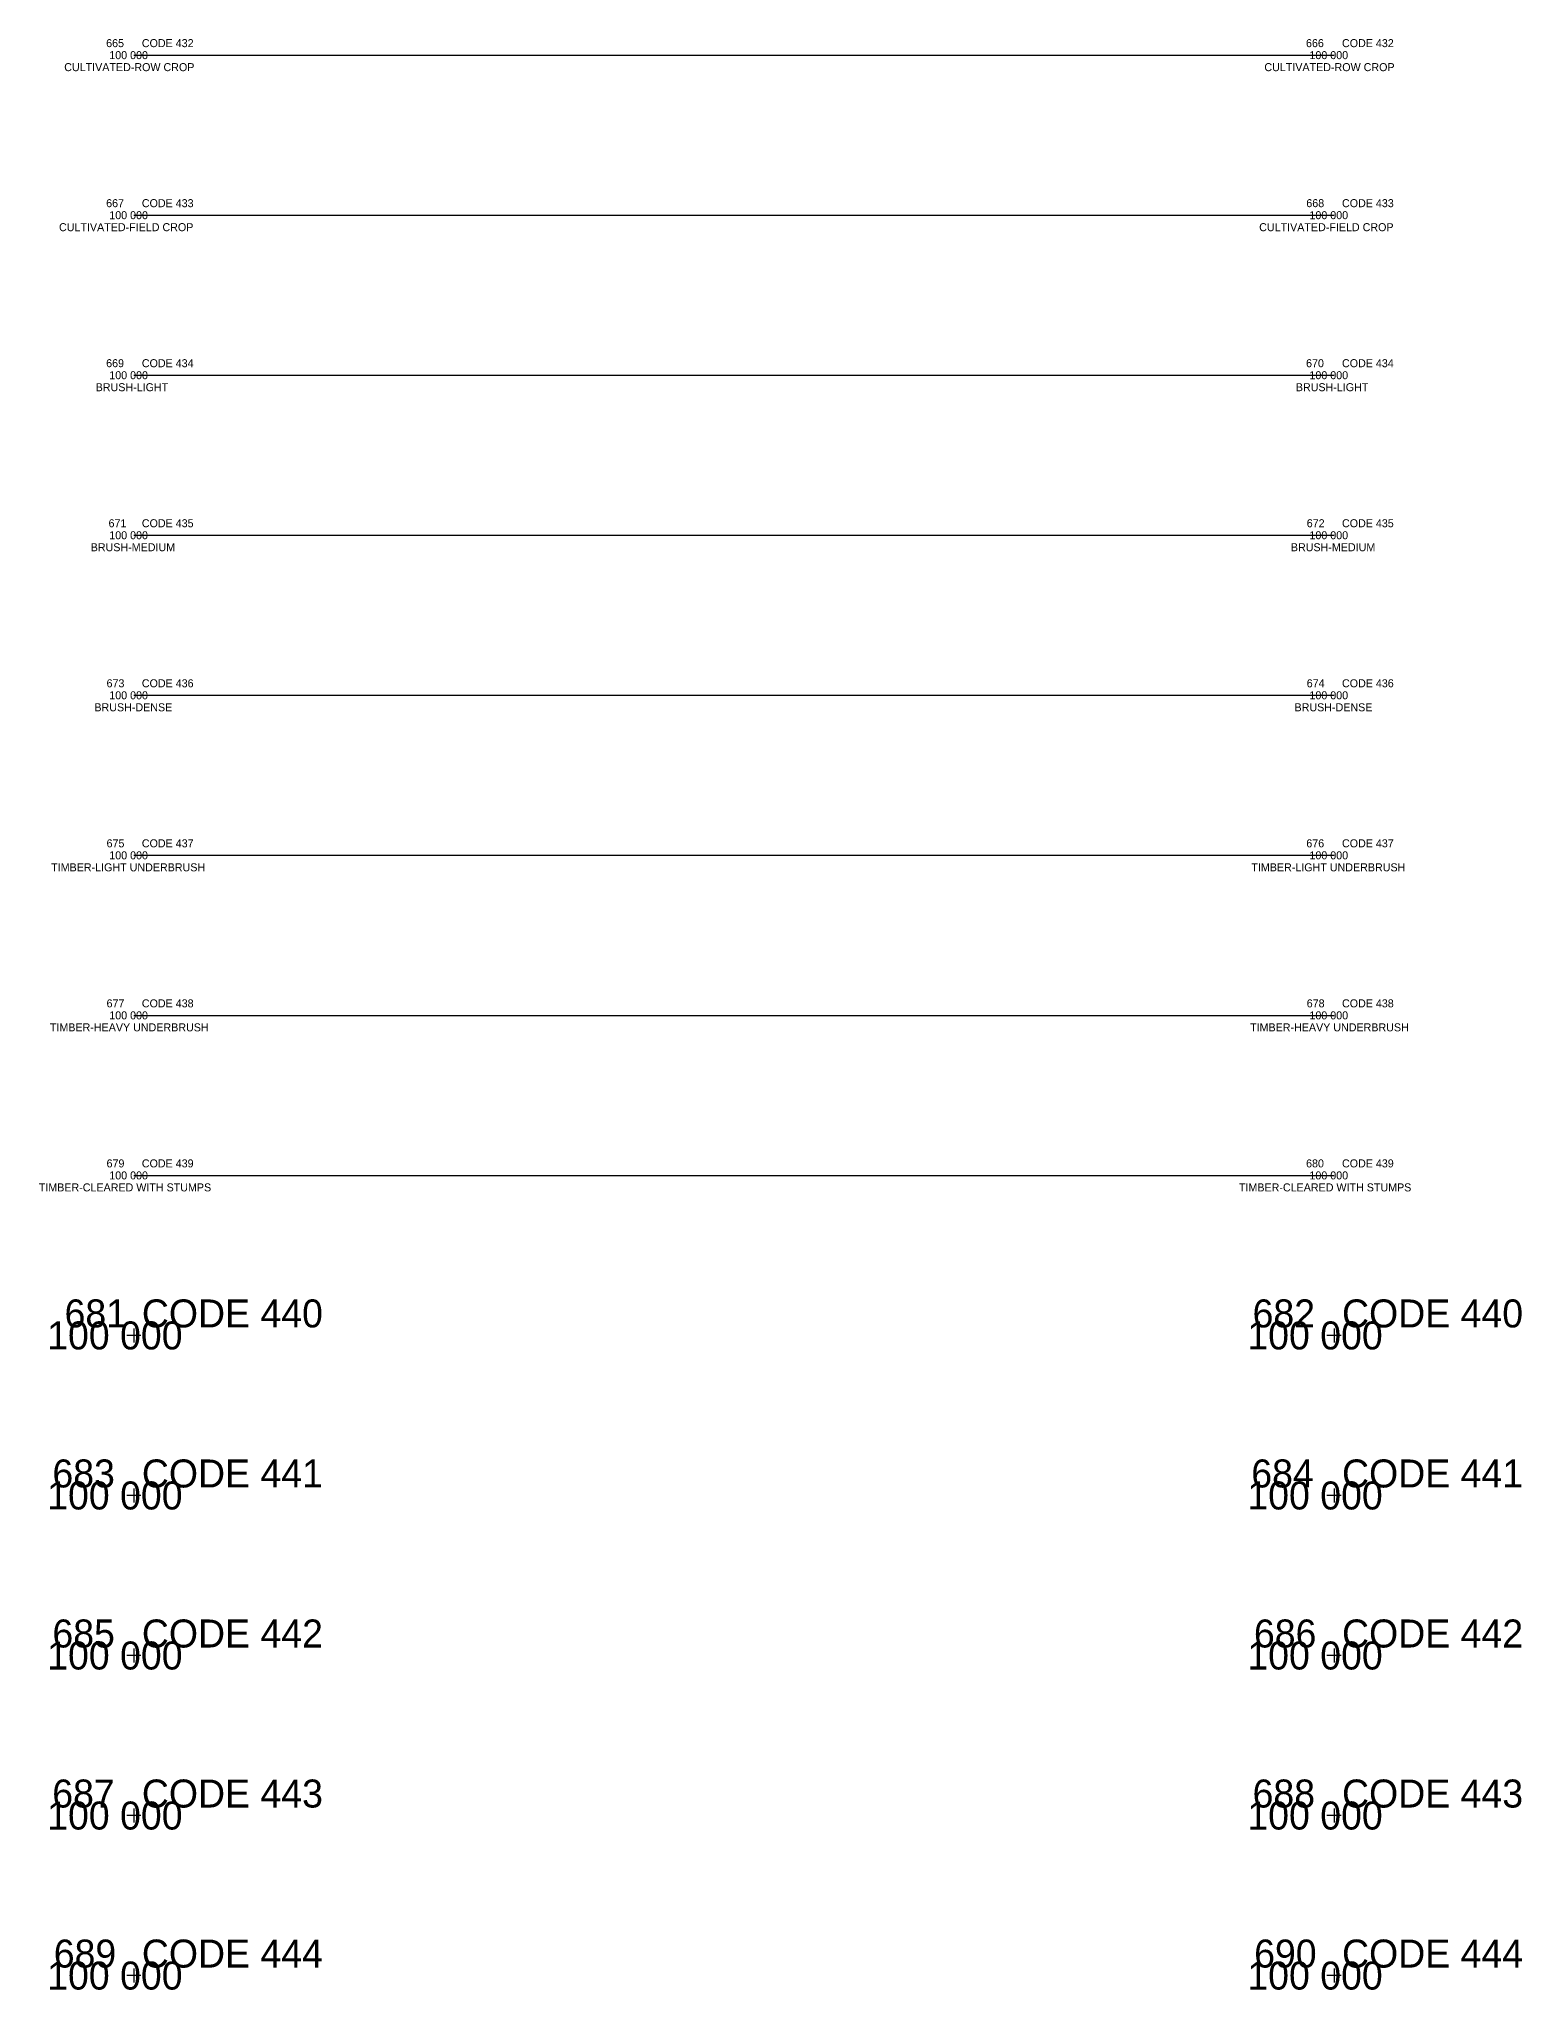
# Model space of a CAD drawing. Extents: x -12 to 6123, y -3 to 1005.
# Drawn here: x 2088.1 to 2273.5, y 238.2 to 482 of the extents above; entities that cross this region are included whole.
import ezdxf

# ---------------------------------------------------------------- set-up
doc = ezdxf.new("R2010")
doc.units = 0
for name, color, linetype in [('Default', 7, 'Continuous'), ('Topo_Field Comments', 7, 'Continuous'), ('Topo_Point Descriptions', 7, 'Continuous'), ('Topo_Point Elevations', 7, 'Continuous'), ('Topo_Point Numbers', 7, 'Continuous'), ('Topo_Vegetation Line', 7, 'Continuous'), ('Topo_Woods and Brush', 7, 'Continuous')]:
    doc.layers.add(name, color=color, linetype=linetype)

msp = doc.modelspace()

# ---------------------------------------------------------------- linework, layer by layer
at = {"layer": 'Default'}
for p, q in [((2100.88, 320), (2099.12, 320)), ((2100, 320.88), (2100, 319.12)), ((2250.88, 320), (2249.12, 320)), ((2250, 320.88), (2250, 319.12)), ((2100.88, 300), (2099.12, 300)), ((2100, 300.88), (2100, 299.12)), ((2250.88, 300), (2249.12, 300)), ((2250, 300.88), (2250, 299.12)), ((2100, 280.88), (2100, 279.12)), ((2250, 280.88), (2250, 279.12)), ((2100.88, 280), (2099.12, 280)), ((2250.88, 280), (2249.12, 280)), ((2100.88, 260), (2099.12, 260)), ((2100, 260.88), (2100, 259.12)), ((2250.88, 260), (2249.12, 260)), ((2250, 260.88), (2250, 259.12)), ((2100.88, 240), (2099.12, 240)), ((2100, 240.88), (2100, 239.12)), ((2250.88, 240), (2249.12, 240)), ((2250, 240.88), (2250, 239.12))]:
    msp.add_line(p, q, dxfattribs=at)
at = {"layer": 'Topo_Vegetation Line'}
for p, q in [((2100, 480), (2100, 480)), ((2100, 480), (2250, 480)), ((2250, 480), (2250, 480)), ((2100, 460), (2100, 460)), ((2100, 460), (2250, 460)), ((2250, 460), (2250, 460))]:
    msp.add_line(p, q, dxfattribs=at)
at = {"layer": 'Topo_Woods and Brush'}
for p, q in [((2100, 440), (2100, 440)), ((2100, 440), (2250, 440)), ((2250, 440), (2250, 440)), ((2100, 420), (2100, 420)), ((2100, 420), (2250, 420)), ((2250, 420), (2250, 420)), ((2100, 400), (2100, 400)), ((2100, 400), (2250, 400)), ((2250, 400), (2250, 400)), ((2100, 380), (2100, 380)), ((2100, 380), (2250, 380)), ((2250, 380), (2250, 380)), ((2100, 360), (2100, 360)), ((2100, 360), (2250, 360)), ((2250, 360), (2250, 360)), ((2100, 340), (2100, 340)), ((2100, 340), (2250, 340)), ((2250, 340), (2250, 340))]:
    msp.add_line(p, q, dxfattribs=at)

# ---------------------------------------------------------------- texts
at = {"layer": 'Default'}
for s, p in [('681', (2091.34, 321)), ('CODE 440', (2101, 321)), ('682', (2239.82, 321)), ('CODE 440', (2251, 321)), ('100 000', (2089.17, 318.25)), ('100 000', (2239.17, 318.25)), ('683', (2089.82, 301)), ('CODE 441', (2101, 301)), ('684', (2239.66, 301)), ('CODE 441', (2251, 301)), ('100 000', (2089.17, 298.25)), ('100 000', (2239.17, 298.25)), ('685', (2089.82, 281)), ('CODE 442', (2101, 281)), ('686', (2239.99, 281)), ('CODE 442', (2251, 281)), ('100 000', (2089.17, 278.25)), ('100 000', (2239.17, 278.25)), ('687', (2089.8, 261)), ('CODE 443', (2101, 261)), ('688', (2239.82, 261)), ('CODE 443', (2251, 261)), ('100 000', (2089.17, 258.25)), ('100 000', (2239.17, 258.25)), ('689', (2089.99, 241)), ('CODE 444', (2101, 241)), ('690', (2240.02, 241)), ('CODE 444', (2251, 241)), ('100 000', (2089.17, 238.25)), ('100 000', (2239.17, 238.25))]:
    msp.add_text(s, height=3.5, dxfattribs=at).set_placement(p)
at = {"layer": 'Topo_Field Comments'}
for s, p in [('CODE 432', (2101, 481)), ('CODE 432', (2251, 481)), ('CODE 433', (2101, 461)), ('CODE 433', (2251, 461)), ('CODE 434', (2101, 441)), ('CODE 434', (2251, 441)), ('CODE 435', (2101, 421)), ('CODE 435', (2251, 421)), ('CODE 436', (2101, 401)), ('CODE 436', (2251, 401)), ('CODE 437', (2101, 381)), ('CODE 437', (2251, 381)), ('CODE 438', (2101, 361)), ('CODE 438', (2251, 361)), ('CODE 439', (2101, 341)), ('CODE 439', (2251, 341))]:
    msp.add_text(s, height=1, dxfattribs=at).set_placement(p)
at = {"layer": 'Topo_Point Descriptions'}
for s, p in [('CULTIVATED-ROW CROP', (2091.3, 478)), ('CULTIVATED-ROW CROP', (2241.3, 478)), ('CULTIVATED-FIELD CROP', (2090.65, 458)), ('CULTIVATED-FIELD CROP', (2240.65, 458)), ('BRUSH-LIGHT', (2095.23, 438)), ('BRUSH-LIGHT', (2245.23, 438)), ('BRUSH-MEDIUM', (2094.61, 418)), ('BRUSH-MEDIUM', (2244.61, 418)), ('BRUSH-DENSE', (2095.07, 398)), ('BRUSH-DENSE', (2245.07, 398)), ('TIMBER-LIGHT UNDERBRUSH', (2089.67, 378)), ('TIMBER-LIGHT UNDERBRUSH', (2239.67, 378)), ('TIMBER-HEAVY UNDERBRUSH', (2089.51, 358)), ('TIMBER-HEAVY UNDERBRUSH', (2239.51, 358)), ('TIMBER-CLEARED WITH STUMPS', (2088.12, 338)), ('TIMBER-CLEARED WITH STUMPS', (2238.12, 338))]:
    msp.add_text(s, height=1, dxfattribs=at).set_placement(p)
at = {"layer": 'Topo_Point Elevations'}
for p in [(2096.93, 479.5), (2246.93, 479.5), (2096.93, 459.5), (2246.93, 459.5), (2096.93, 439.5), (2246.93, 439.5), (2096.93, 419.5), (2246.93, 419.5), (2096.93, 399.5), (2246.93, 399.5), (2096.93, 379.5), (2246.93, 379.5), (2096.93, 359.5), (2246.93, 359.5), (2096.93, 339.5), (2246.93, 339.5)]:
    msp.add_text('100 000', height=1, dxfattribs=at).set_placement(p)
at = {"layer": 'Topo_Point Numbers'}
for s, p in [('665', (2096.54, 481)), ('666', (2246.5, 481)), ('667', (2096.54, 461)), ('668', (2246.54, 461)), ('669', (2096.54, 441)), ('670', (2246.51, 441)), ('671', (2096.84, 421)), ('672', (2246.59, 421)), ('673', (2096.59, 401)), ('674', (2246.59, 401)), ('675', (2096.59, 381)), ('676', (2246.54, 381)), ('677', (2096.59, 361)), ('678', (2246.59, 361)), ('679', (2096.59, 341)), ('680', (2246.51, 341))]:
    msp.add_text(s, height=1, dxfattribs=at).set_placement(p)

doc.saveas('drawing.dxf')
